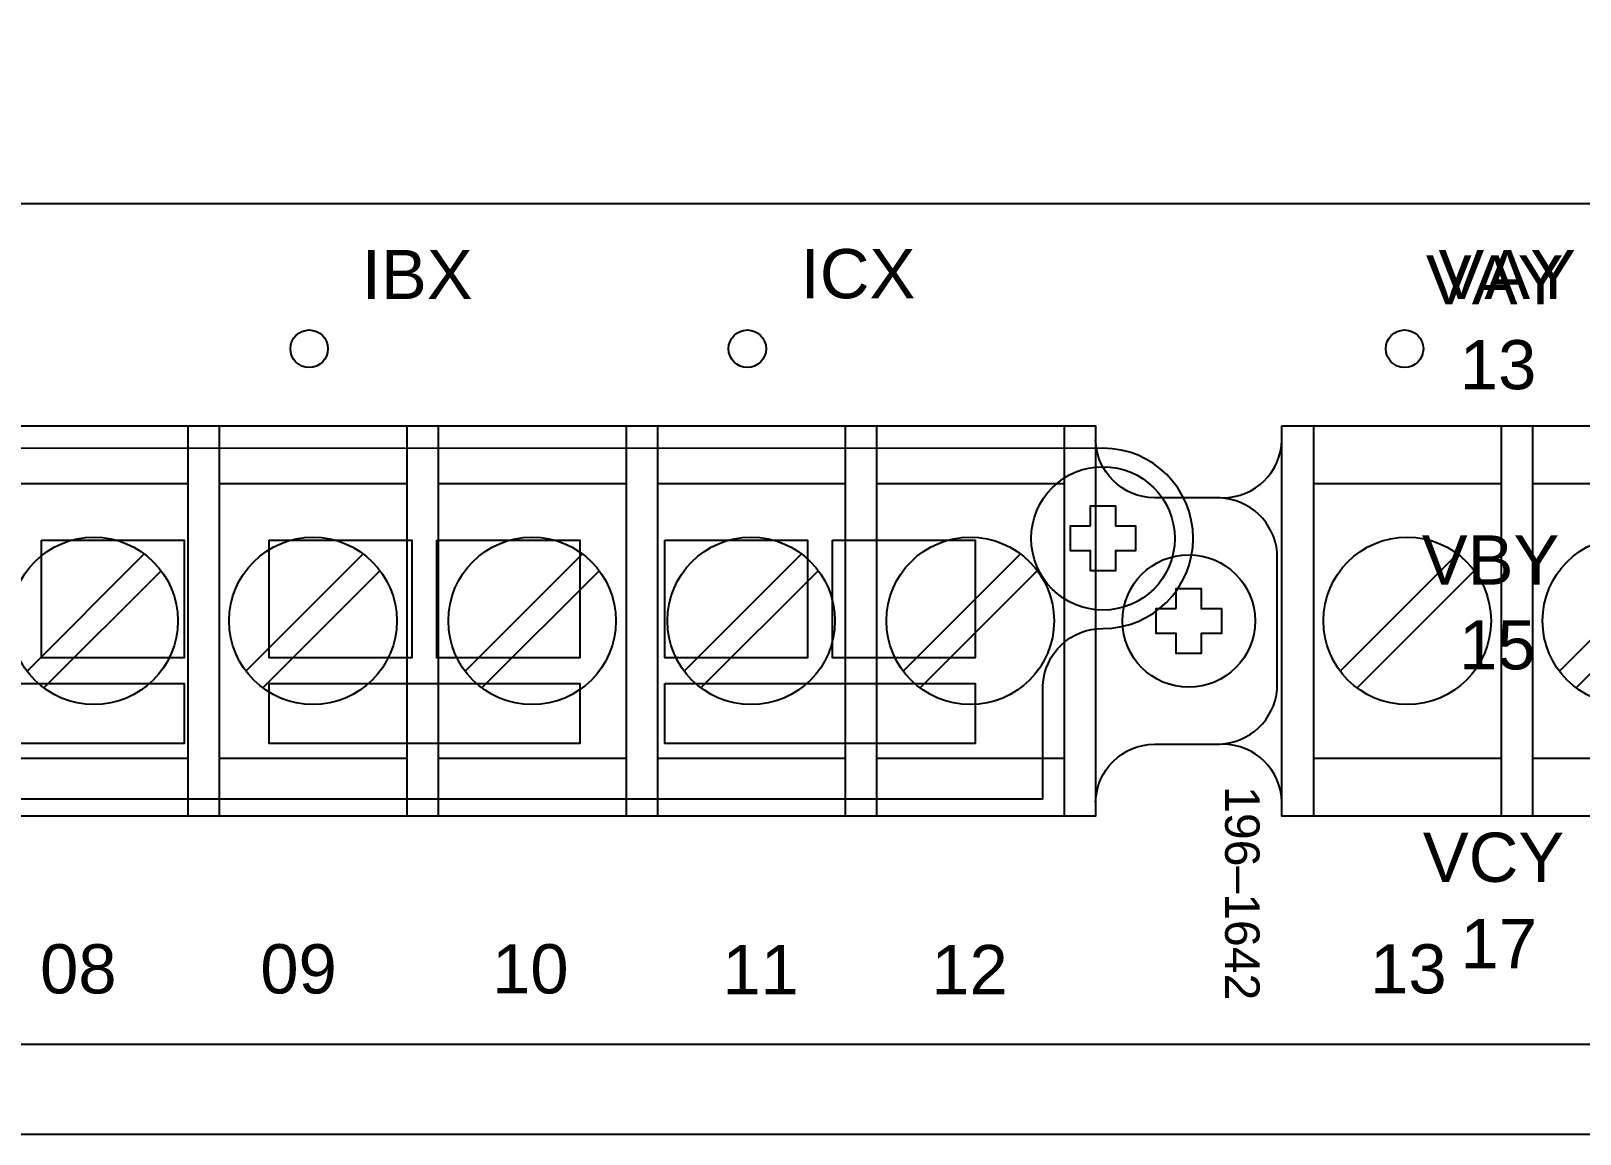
# Model space of a CAD drawing. Extents: x 1 to 47, y 1 to 34.6.
# Drawn here: x 31.307 to 34.401, y 6.845 to 9.049 of the extents above; entities that cross this region are included whole.
import ezdxf

# ---------------------------------------------------------------- set-up
doc = ezdxf.new("R2010")
doc.units = 0
doc.header["$MEASUREMENT"] = 0
for name, color, linetype in [('10_0______DWG_', 7, 'CONTINUOUS'), ('2_1__X__SCREW_TERMINAL_BLO', 7, 'CONTINUOUS'), ('2_2__2__CONNECTORIZED', 7, 'CONTINUOUS')]:
    doc.layers.add(name, color=color, linetype=linetype)
doc.styles.add('ARIAL', font='arial.ttf')

msp = doc.modelspace()

# ---------------------------------------------------------------- linework, layer by layer
at = {"layer": '10_0______DWG_'}
msp.add_lwpolyline([(44.25, 6.9347), (44.25, 14.8147, 0.414214), (44.16, 14.9047), (27.09, 14.9047, 0.414214), (27, 14.8147), (27, 6.9347, 0.381966), (27.08, 6.8453), (44.17, 6.8453, 0.381966)], format="xyb", close=True, dxfattribs=at)
msp.add_lwpolyline([(40.0055, 7.4775), (40.0055, 7.0744, -0.414214), (39.9555, 7.0245), (27.2942, 7.0245, -0.414214), (27.2442, 7.0744), (27.2442, 8.6545, -0.414214), (27.2942, 8.7045), (39.9555, 8.7045, -0.414214), (40.0055, 8.6545), (40.0055, 7.6826)], format="xyb", dxfattribs=at)
for centre in [(31.8627, 8.4142), (32.7377, 8.4142)]:
    msp.add_circle(centre, 0.0375, dxfattribs=at)
at = {"layer": '2_1__X__SCREW_TERMINAL_BLO'}
for points in [[(30.7453, 8.2603), (33.4329, 8.2603), (33.4329, 7.4803), (30.7453, 7.4803)], [(33.8054, 8.2603), (36.493, 8.2603), (36.493, 7.4803), (33.8054, 7.4803)], [(33.5943, 7.8951), (33.5943, 7.9354), (33.6442, 7.9354), (33.6442, 7.8951), (33.6843, 7.8951), (33.6843, 7.8451), (33.6442, 7.8451), (33.6442, 7.8052), (33.5943, 7.8052), (33.5943, 7.8451), (33.5541, 7.8451), (33.5541, 7.8951)]]:
    msp.add_lwpolyline(points, close=True, dxfattribs=at)
for points in [[(31.6204, 8.2603), (31.6204, 7.4803)], [(31.6829, 8.2603), (31.6829, 7.4803)], [(32.0579, 8.2603), (32.0579, 7.4803)], [(32.1204, 8.2603), (32.1204, 7.4803)], [(32.4954, 8.2603), (32.4954, 7.4803)], [(32.558, 8.2603), (32.558, 7.4803)], [(32.933, 8.2603), (32.933, 7.4803)], [(32.9953, 8.2603), (32.9953, 7.4803)], [(33.3703, 8.2603), (33.3703, 7.4803)], [(33.868, 8.2603), (33.868, 7.4803)], [(34.243, 8.2603), (34.243, 7.4803)], [(34.3055, 8.2603), (34.3055, 7.4803)], [(31.2454, 8.1452), (31.6204, 8.1452)], [(31.6829, 8.1452), (32.0579, 8.1452)], [(32.1204, 8.1452), (32.4954, 8.1452)], [(32.558, 8.1452), (32.933, 8.1452)], [(32.9953, 8.1452), (33.3703, 8.1452)], [(33.868, 8.1452), (34.243, 8.1452)], [(34.3055, 8.1452), (34.6805, 8.1452)], [(31.5333, 8.0043), (31.2992, 7.7701)], [(31.9707, 8.0043), (31.7365, 7.7701)], [(32.4082, 8.0043), (32.1741, 7.7701)], [(32.8458, 8.0043), (32.6116, 7.7701)], [(33.2833, 8.0043), (33.0491, 7.7701)], [(34.1559, 8.0043), (33.9217, 7.7701)], [(34.5934, 8.0043), (34.3593, 7.7701)], [(31.5668, 7.9708), (31.3326, 7.7367)], [(32.0041, 7.9708), (31.7699, 7.7367)], [(32.4416, 7.9708), (32.2075, 7.7367)], [(32.8792, 7.9708), (32.645, 7.7367)], [(33.3167, 7.9708), (33.0825, 7.7367)], [(34.1893, 7.9708), (33.9552, 7.7367)], [(34.6269, 7.9708), (34.3927, 7.7367)], [(31.6204, 7.5954), (31.2454, 7.5954)], [(32.0579, 7.5954), (31.6829, 7.5954)], [(32.4954, 7.5954), (32.1204, 7.5954)], [(32.933, 7.5954), (32.558, 7.5954)], [(33.3703, 7.5954), (32.9953, 7.5954)], [(34.243, 7.5954), (33.868, 7.5954)], [(34.6805, 7.5954), (34.3055, 7.5954)]]:
    msp.add_lwpolyline(points, dxfattribs=at)
for points in [[(33.4331, 7.5084, -0.403969), (33.551, 7.6243), (33.6812, 7.6243, 0.374201), (33.7958, 7.7331), (33.7958, 8.0075, 0.374201), (33.6812, 8.1163), (33.551, 8.1163, -0.403969), (33.4331, 8.2322)], [(33.6874, 8.1163, 0.403969), (33.8054, 8.2322)], [(33.8054, 7.5084, 0.403969), (33.6874, 7.6243)]]:
    msp.add_lwpolyline(points, format="xyb", dxfattribs=at)
for centre, radius in [((34.0502, 8.4142), 0.0375), ((31.433, 7.8705), 0.1673), ((31.8703, 7.8705), 0.1673), ((32.3079, 7.8705), 0.1673), ((32.7454, 7.8705), 0.1673), ((33.1829, 7.8705), 0.1673), ((34.0555, 7.8705), 0.1673), ((34.4931, 7.8705), 0.1673), ((33.6192, 7.8703), 0.1324)]:
    msp.add_circle(centre, radius, dxfattribs=at)
at = {"layer": '2_2__2__CONNECTORIZED'}
msp.add_lwpolyline([(30.738, 7.8753, 1), (30.738, 7.5153), (33.328, 7.5151), (33.328, 7.7414, -0.405199), (33.4479, 7.8553, 0.999995), (33.4479, 8.2154), (30.858, 8.2152), (30.858, 7.9892, -0.399232)], format="xyb", close=True, dxfattribs=at)
for points in [[(33.4229, 8.0605), (33.4229, 8.1004), (33.4729, 8.1004), (33.4729, 8.0605), (33.513, 8.0605), (33.513, 8.0102), (33.4729, 8.0102), (33.4729, 7.9702), (33.4229, 7.9702), (33.4229, 8.0102), (33.3828, 8.0102), (33.3828, 8.0605), (33.4229, 8.0605)], [(31.3279, 8.0318), (31.6129, 8.0318), (31.6129, 7.7968), (31.3279, 7.7968)], [(31.7829, 8.0318), (32.0679, 8.0318), (32.0679, 7.7968), (31.7829, 7.7968)], [(32.1179, 8.0318), (32.4029, 8.0318), (32.4029, 7.7968), (32.1179, 7.7968)], [(32.5729, 8.0318), (32.8579, 8.0318), (32.8579, 7.7968), (32.5729, 7.7968)], [(32.9079, 8.0318), (33.1929, 8.0318), (33.1929, 7.7968), (32.9079, 7.7968)], [(30.9929, 7.7452), (31.6129, 7.7452), (31.6129, 7.6252), (30.9929, 7.6252)], [(31.7829, 7.7452), (32.4029, 7.7452), (32.4029, 7.6252), (31.7829, 7.6252)], [(32.5729, 7.7452), (33.1929, 7.7452), (33.1929, 7.6252), (32.5729, 7.6252)]]:
    msp.add_lwpolyline(points, close=True, dxfattribs=at)
msp.add_circle((33.4479, 8.0353), 0.1433, dxfattribs=at)

# ---------------------------------------------------------------- texts
at = {"layer": '10_0______DWG_', "style": 'ARIAL'}
for s, p in [('IBX', (31.9678, 8.5134)), ('ICX', (32.8443, 8.515)), ('08', (31.3253, 7.1262)), ('09', (31.7651, 7.1262)), ('10', (32.2279, 7.1262)), ('11', (32.6877, 7.1247)), ('12', (33.105, 7.1247))]:
    msp.add_text(s, height=0.09833, dxfattribs=at).set_placement(p)
at = {"layer": '2_1__X__SCREW_TERMINAL_BLO', "style": 'ARIAL'}
for s, p in [('VAY', (34.1178, 8.5134)), ('13', (33.9814, 7.1262))]:
    msp.add_text(s, height=0.09833, dxfattribs=at).set_placement(p)
at = {"layer": '2_2__2__CONNECTORIZED', "style": 'ARIAL'}
for s, p in [('VAY', (34.0927, 8.5026)), ('13', (34.1606, 8.3332)), ('VBY', (34.0845, 7.943)), ('15', (34.159, 7.7736)), ('VCY', (34.0866, 7.3491)), ('17', (34.1619, 7.1765))]:
    msp.add_text(s, height=0.09833, dxfattribs=at).set_placement(p)
msp.add_text('196–1642', height=0.06883, rotation=270, dxfattribs=at).set_placement((33.6918, 7.5403))

doc.saveas('drawing.dxf')
